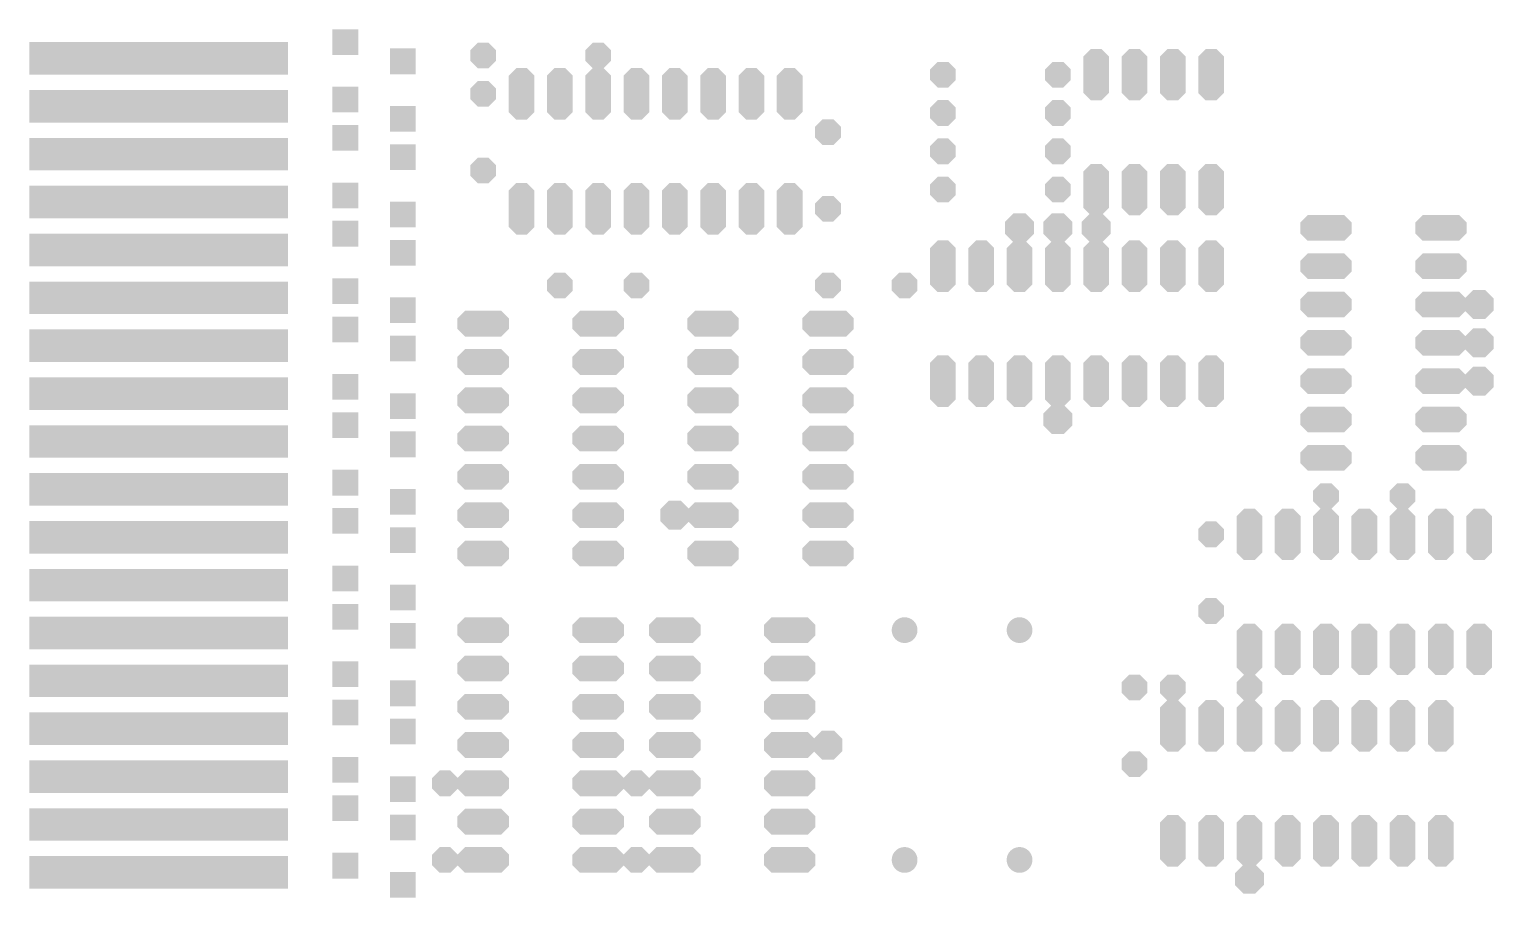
# Model space of a CAD drawing. Extents: x 0.4 to 97.5, y 2.6 to 60.2.
import ezdxf

# ---------------------------------------------------------------- set-up
doc = ezdxf.new("R2010")
doc.units = 0
doc.layers.add('30', color=253, linetype='CONTINUOUS')

# ---------------------------------------------------------------- blocks, each defined once
blk = doc.blocks.new('OCTAGONP')
at = {"const_width": 0.5}
blk.add_lwpolyline([(-0.25, -0.1036), (-0.25, 0.1036), (-0.1036, 0.25), (0.1036, 0.25), (0.25, 0.1036), (0.25, -0.1036), (0.1036, -0.25), (-0.1036, -0.25), (-0.25, -0.1036), (-0.25, 0.1036)], dxfattribs=at)
blk = doc.blocks.new('LONGP100')
at = {"const_width": 0.5}
blk.add_lwpolyline([(-0.75, -0.1036), (-0.75, 0.1036), (-0.6036, 0.25), (0.6036, 0.25), (0.75, 0.1036), (0.75, -0.1036), (0.6036, -0.25), (-0.6036, -0.25), (-0.75, -0.1036), (-0.75, 0.1036)], dxfattribs=at)
blk = doc.blocks.new('ROUNDP')
at = {"const_width": 0.5}
blk.add_lwpolyline([(0, -0.25, 1), (0, 0.25, 1), (0, -0.25)], format="xyb", dxfattribs=at)
blk = doc.blocks.new('RECT')
blk.add_solid([(-0.5, -0.5), (0.5, -0.5), (-0.5, 0.5), (0.5, 0.5)])
blk = doc.blocks.new('SQUAREP')
blk.add_solid([(-0.5, -0.5), (0.5, -0.5), (-0.5, 0.5), (0.5, 0.5)])

msp = doc.modelspace()

# ---------------------------------------------------------------- block references
at = {"layer": '30'}
for name, p, xscale, yscale, rotation in [('RECT', (8.9535, 58.2295), 17.1451, 2.1591, 180), ('SQUAREP', (21.336, 59.309), 1.7068, 1.7068, 180), ('SQUAREP', (25.146, 58.039), 1.7068, 1.7068, 180), ('LONGP100', (71.12, 57.15), 1.7068, 1.7068, 90), ('LONGP100', (73.66, 57.15), 1.7068, 1.7068, 90), ('LONGP100', (76.2, 57.15), 1.7068, 1.7068, 90), ('LONGP100', (78.74, 57.15), 1.7068, 1.7068, 90), ('LONGP100', (33.02, 55.88), 1.7068, 1.7068, 90), ('LONGP100', (35.56, 55.88), 1.7068, 1.7068, 90), ('LONGP100', (38.1, 55.88), 1.7068, 1.7068, 90), ('LONGP100', (40.64, 55.88), 1.7068, 1.7068, 90), ('LONGP100', (43.18, 55.88), 1.7068, 1.7068, 90), ('LONGP100', (45.72, 55.88), 1.7068, 1.7068, 90), ('LONGP100', (48.26, 55.88), 1.7068, 1.7068, 90), ('LONGP100', (50.8, 55.88), 1.7068, 1.7068, 90), ('OCTAGONP', (60.96, 57.15), 1.7068, 1.7068, 180), ('OCTAGONP', (68.58, 57.15), 1.7068, 1.7068, 180), ('SQUAREP', (21.336, 55.499), 1.7068, 1.7068, 180), ('OCTAGONP', (30.48, 55.88), 1.7068, 1.7068, 90), ('RECT', (8.9535, 55.0545), 17.1451, 2.1591, 180), ('OCTAGONP', (60.96, 54.61), 1.7068, 1.7068, 180), ('OCTAGONP', (68.58, 54.61), 1.7068, 1.7068, 180), ('SQUAREP', (25.146, 54.229), 1.7068, 1.7068, 180), ('SQUAREP', (21.336, 52.959), 1.7068, 1.7068, 180), ('OCTAGONP', (53.34, 53.34), 1.7068, 1.7068, 90), ('RECT', (8.9535, 51.8795), 17.1451, 2.1591, 180), ('SQUAREP', (25.146, 51.689), 1.7068, 1.7068, 180), ('OCTAGONP', (60.96, 52.07), 1.7068, 1.7068, 180), ('OCTAGONP', (68.58, 52.07), 1.7068, 1.7068, 180), ('OCTAGONP', (30.48, 50.8), 1.7068, 1.7068, 90), ('LONGP100', (71.12, 49.53), 1.7068, 1.7068, 90), ('LONGP100', (73.66, 49.53), 1.7068, 1.7068, 90), ('LONGP100', (76.2, 49.53), 1.7068, 1.7068, 90), ('LONGP100', (78.74, 49.53), 1.7068, 1.7068, 90), ('RECT', (8.9535, 48.7045), 17.1451, 2.1591, 180), ('SQUAREP', (21.336, 49.149), 1.7068, 1.7068, 180), ('LONGP100', (33.02, 48.26), 1.7068, 1.7068, 90), ('LONGP100', (35.56, 48.26), 1.7068, 1.7068, 90), ('LONGP100', (38.1, 48.26), 1.7068, 1.7068, 90), ('LONGP100', (40.64, 48.26), 1.7068, 1.7068, 90), ('LONGP100', (43.18, 48.26), 1.7068, 1.7068, 90), ('LONGP100', (45.72, 48.26), 1.7068, 1.7068, 90), ('LONGP100', (48.26, 48.26), 1.7068, 1.7068, 90), ('LONGP100', (50.8, 48.26), 1.7068, 1.7068, 90), ('OCTAGONP', (60.96, 49.53), 1.7068, 1.7068, 180), ('OCTAGONP', (68.58, 49.53), 1.7068, 1.7068, 180), ('SQUAREP', (25.146, 47.879), 1.7068, 1.7068, 180), ('OCTAGONP', (53.34, 48.26), 1.7068, 1.7068, 90), ('LONGP100', (86.36, 46.99), 1.7068, 1.7068, 180), ('LONGP100', (93.98, 46.99), 1.7068, 1.7068, 180), ('RECT', (8.9535, 45.5295), 17.1451, 2.1591, 180), ('SQUAREP', (21.336, 46.609), 1.7068, 1.7068, 180), ('SQUAREP', (25.146, 45.339), 1.7068, 1.7068, 180), ('LONGP100', (60.96, 44.45), 1.7068, 1.7068, 90), ('LONGP100', (63.5, 44.45), 1.7068, 1.7068, 90), ('LONGP100', (66.04, 44.45), 1.7068, 1.7068, 90), ('LONGP100', (68.58, 44.45), 1.7068, 1.7068, 90), ('LONGP100', (71.12, 44.45), 1.7068, 1.7068, 90), ('LONGP100', (73.66, 44.45), 1.7068, 1.7068, 90), ('LONGP100', (76.2, 44.45), 1.7068, 1.7068, 90), ('LONGP100', (78.74, 44.45), 1.7068, 1.7068, 90), ('LONGP100', (86.36, 44.45), 1.7068, 1.7068, 180), ('LONGP100', (93.98, 44.45), 1.7068, 1.7068, 180), ('OCTAGONP', (35.56, 43.18), 1.7068, 1.7068, 180), ('OCTAGONP', (40.64, 43.18), 1.7068, 1.7068, 180), ('RECT', (8.9535, 42.3545), 17.1451, 2.1591, 180), ('SQUAREP', (21.336, 42.799), 1.7068, 1.7068, 180), ('LONGP100', (86.36, 41.91), 1.7068, 1.7068, 180), ('LONGP100', (93.98, 41.91), 1.7068, 1.7068, 180), ('SQUAREP', (25.146, 41.529), 1.7068, 1.7068, 180), ('SQUAREP', (21.336, 40.259), 1.7068, 1.7068, 180), ('LONGP100', (30.48, 40.64), 1.7068, 1.7068, 180), ('LONGP100', (38.1, 40.64), 1.7068, 1.7068, 180), ('LONGP100', (45.72, 40.64), 1.7068, 1.7068, 180), ('LONGP100', (53.34, 40.64), 1.7068, 1.7068, 180), ('RECT', (8.9535, 39.1795), 17.1451, 2.1591, 180), ('SQUAREP', (25.146, 38.989), 1.7068, 1.7068, 180), ('LONGP100', (86.36, 39.37), 1.7068, 1.7068, 180), ('LONGP100', (93.98, 39.37), 1.7068, 1.7068, 180), ('LONGP100', (30.48, 38.1), 1.7068, 1.7068, 180), ('LONGP100', (38.1, 38.1), 1.7068, 1.7068, 180), ('LONGP100', (45.72, 38.1), 1.7068, 1.7068, 180), ('LONGP100', (53.34, 38.1), 1.7068, 1.7068, 180), ('LONGP100', (60.96, 36.83), 1.7068, 1.7068, 90), ('LONGP100', (63.5, 36.83), 1.7068, 1.7068, 90), ('LONGP100', (66.04, 36.83), 1.7068, 1.7068, 90), ('LONGP100', (68.58, 36.83), 1.7068, 1.7068, 90), ('LONGP100', (71.12, 36.83), 1.7068, 1.7068, 90), ('LONGP100', (73.66, 36.83), 1.7068, 1.7068, 90), ('LONGP100', (76.2, 36.83), 1.7068, 1.7068, 90), ('LONGP100', (78.74, 36.83), 1.7068, 1.7068, 90), ('RECT', (8.9535, 36.0045), 17.1451, 2.1591, 180), ('SQUAREP', (21.336, 36.449), 1.7068, 1.7068, 180), ('LONGP100', (86.36, 36.83), 1.7068, 1.7068, 180), ('LONGP100', (93.98, 36.83), 1.7068, 1.7068, 180), ('SQUAREP', (25.146, 35.179), 1.7068, 1.7068, 180), ('LONGP100', (30.48, 35.56), 1.7068, 1.7068, 180), ('LONGP100', (38.1, 35.56), 1.7068, 1.7068, 180), ('LONGP100', (45.72, 35.56), 1.7068, 1.7068, 180), ('LONGP100', (53.34, 35.56), 1.7068, 1.7068, 180), ('LONGP100', (86.36, 34.29), 1.7068, 1.7068, 180), ('LONGP100', (93.98, 34.29), 1.7068, 1.7068, 180), ('SQUAREP', (21.336, 33.909), 1.7068, 1.7068, 180), ('RECT', (8.9535, 32.8295), 17.1451, 2.1591, 180), ('SQUAREP', (25.146, 32.639), 1.7068, 1.7068, 180), ('LONGP100', (30.48, 33.02), 1.7068, 1.7068, 180), ('LONGP100', (38.1, 33.02), 1.7068, 1.7068, 180), ('LONGP100', (45.72, 33.02), 1.7068, 1.7068, 180), ('LONGP100', (53.34, 33.02), 1.7068, 1.7068, 180), ('LONGP100', (86.36, 31.75), 1.7068, 1.7068, 180), ('LONGP100', (93.98, 31.75), 1.7068, 1.7068, 180), ('LONGP100', (30.48, 30.48), 1.7068, 1.7068, 180), ('LONGP100', (38.1, 30.48), 1.7068, 1.7068, 180), ('LONGP100', (45.72, 30.48), 1.7068, 1.7068, 180), ('LONGP100', (53.34, 30.48), 1.7068, 1.7068, 180), ('RECT', (8.9535, 29.6545), 17.1451, 2.1591, 180), ('SQUAREP', (21.336, 30.099), 1.7068, 1.7068, 180), ('SQUAREP', (25.146, 28.829), 1.7068, 1.7068, 180), ('OCTAGONP', (86.36, 29.21), 1.7068, 1.7068, 180), ('OCTAGONP', (91.44, 29.21), 1.7068, 1.7068, 180), ('SQUAREP', (21.336, 27.559), 1.7068, 1.7068, 180), ('LONGP100', (30.48, 27.94), 1.7068, 1.7068, 180), ('LONGP100', (38.1, 27.94), 1.7068, 1.7068, 180), ('LONGP100', (45.72, 27.94), 1.7068, 1.7068, 180), ('LONGP100', (53.34, 27.94), 1.7068, 1.7068, 180), ('LONGP100', (81.28, 26.67), 1.7068, 1.7068, 90), ('LONGP100', (83.82, 26.67), 1.7068, 1.7068, 90), ('LONGP100', (86.36, 26.67), 1.7068, 1.7068, 90), ('LONGP100', (88.9, 26.67), 1.7068, 1.7068, 90), ('LONGP100', (91.44, 26.67), 1.7068, 1.7068, 90), ('LONGP100', (93.98, 26.67), 1.7068, 1.7068, 90), ('LONGP100', (96.52, 26.67), 1.7068, 1.7068, 90), ('RECT', (8.9535, 26.4795), 17.1451, 2.1591, 180), ('OCTAGONP', (78.74, 26.67), 1.7068, 1.7068, 90), ('SQUAREP', (25.146, 26.289), 1.7068, 1.7068, 180), ('LONGP100', (30.48, 25.4), 1.7068, 1.7068, 180), ('LONGP100', (38.1, 25.4), 1.7068, 1.7068, 180), ('LONGP100', (45.72, 25.4), 1.7068, 1.7068, 180), ('LONGP100', (53.34, 25.4), 1.7068, 1.7068, 180), ('RECT', (8.9535, 23.3045), 17.1451, 2.1591, 180), ('SQUAREP', (21.336, 23.749), 1.7068, 1.7068, 180), ('SQUAREP', (25.146, 22.479), 1.7068, 1.7068, 180), ('OCTAGONP', (78.74, 21.59), 1.7068, 1.7068, 90), ('SQUAREP', (21.336, 21.209), 1.7068, 1.7068, 180), ('RECT', (8.9535, 20.1295), 17.1451, 2.1591, 180), ('SQUAREP', (25.146, 19.939), 1.7068, 1.7068, 180), ('LONGP100', (30.48, 20.32), 1.7068, 1.7068, 180), ('LONGP100', (38.1, 20.32), 1.7068, 1.7068, 180), ('LONGP100', (43.18, 20.32), 1.7068, 1.7068, 180), ('LONGP100', (50.8, 20.32), 1.7068, 1.7068, 180), ('ROUNDP', (58.42, 20.32), 1.7068, 1.7068, 90), ('ROUNDP', (66.04, 20.32), 1.7068, 1.7068, 90), ('LONGP100', (81.28, 19.05), 1.7068, 1.7068, 90), ('LONGP100', (83.82, 19.05), 1.7068, 1.7068, 90), ('LONGP100', (86.36, 19.05), 1.7068, 1.7068, 90), ('LONGP100', (88.9, 19.05), 1.7068, 1.7068, 90), ('LONGP100', (91.44, 19.05), 1.7068, 1.7068, 90), ('LONGP100', (93.98, 19.05), 1.7068, 1.7068, 90), ('LONGP100', (96.52, 19.05), 1.7068, 1.7068, 90), ('LONGP100', (30.48, 17.78), 1.7068, 1.7068, 180), ('LONGP100', (38.1, 17.78), 1.7068, 1.7068, 180), ('LONGP100', (43.18, 17.78), 1.7068, 1.7068, 180), ('LONGP100', (50.8, 17.78), 1.7068, 1.7068, 180), ('RECT', (8.9535, 16.9545), 17.1451, 2.1591, 180), ('SQUAREP', (21.336, 17.399), 1.7068, 1.7068, 180), ('SQUAREP', (25.146, 16.129), 1.7068, 1.7068, 180), ('OCTAGONP', (73.66, 16.51), 1.7068, 1.7068, 90), ('OCTAGONP', (76.2, 16.51), 1.7068, 1.7068, 180), ('OCTAGONP', (81.28, 16.51), 1.7068, 1.7068, 180), ('SQUAREP', (21.336, 14.859), 1.7068, 1.7068, 180), ('LONGP100', (30.48, 15.24), 1.7068, 1.7068, 180), ('LONGP100', (38.1, 15.24), 1.7068, 1.7068, 180), ('LONGP100', (43.18, 15.24), 1.7068, 1.7068, 180), ('LONGP100', (50.8, 15.24), 1.7068, 1.7068, 180), ('LONGP100', (76.2, 13.97), 1.7068, 1.7068, 90), ('LONGP100', (78.74, 13.97), 1.7068, 1.7068, 90), ('LONGP100', (81.28, 13.97), 1.7068, 1.7068, 90), ('LONGP100', (83.82, 13.97), 1.7068, 1.7068, 90), ('LONGP100', (86.36, 13.97), 1.7068, 1.7068, 90), ('LONGP100', (88.9, 13.97), 1.7068, 1.7068, 90), ('LONGP100', (91.44, 13.97), 1.7068, 1.7068, 90), ('LONGP100', (93.98, 13.97), 1.7068, 1.7068, 90), ('RECT', (8.9535, 13.7795), 17.1451, 2.1591, 180), ('SQUAREP', (25.146, 13.589), 1.7068, 1.7068, 180), ('LONGP100', (30.48, 12.7), 1.7068, 1.7068, 180), ('LONGP100', (38.1, 12.7), 1.7068, 1.7068, 180), ('LONGP100', (43.18, 12.7), 1.7068, 1.7068, 180), ('LONGP100', (50.8, 12.7), 1.7068, 1.7068, 180), ('RECT', (8.9535, 10.6045), 17.1451, 2.1591, 180), ('SQUAREP', (21.336, 11.049), 1.7068, 1.7068, 180), ('OCTAGONP', (73.66, 11.43), 1.7068, 1.7068, 90), ('OCTAGONP', (27.94, 10.16), 1.7068, 1.7068, 270), ('LONGP100', (30.48, 10.16), 1.7068, 1.7068, 180), ('LONGP100', (38.1, 10.16), 1.7068, 1.7068, 180), ('OCTAGONP', (40.64, 10.16), 1.7068, 1.7068, 270), ('LONGP100', (43.18, 10.16), 1.7068, 1.7068, 180), ('LONGP100', (50.8, 10.16), 1.7068, 1.7068, 180), ('SQUAREP', (25.146, 9.779), 1.7068, 1.7068, 180), ('SQUAREP', (21.336, 8.509), 1.7068, 1.7068, 180), ('RECT', (8.9535, 7.4295), 17.1451, 2.1591, 180), ('SQUAREP', (25.146, 7.239), 1.7068, 1.7068, 180), ('LONGP100', (30.48, 7.62), 1.7068, 1.7068, 180), ('LONGP100', (38.1, 7.62), 1.7068, 1.7068, 180), ('LONGP100', (43.18, 7.62), 1.7068, 1.7068, 180), ('LONGP100', (50.8, 7.62), 1.7068, 1.7068, 180), ('LONGP100', (76.2, 6.35), 1.7068, 1.7068, 90), ('LONGP100', (78.74, 6.35), 1.7068, 1.7068, 90), ('LONGP100', (81.28, 6.35), 1.7068, 1.7068, 90), ('LONGP100', (83.82, 6.35), 1.7068, 1.7068, 90), ('LONGP100', (86.36, 6.35), 1.7068, 1.7068, 90), ('LONGP100', (88.9, 6.35), 1.7068, 1.7068, 90), ('LONGP100', (91.44, 6.35), 1.7068, 1.7068, 90), ('LONGP100', (93.98, 6.35), 1.7068, 1.7068, 90), ('OCTAGONP', (27.94, 5.08), 1.7068, 1.7068, 270), ('LONGP100', (30.48, 5.08), 1.7068, 1.7068, 180), ('LONGP100', (38.1, 5.08), 1.7068, 1.7068, 180), ('OCTAGONP', (40.64, 5.08), 1.7068, 1.7068, 270), ('LONGP100', (43.18, 5.08), 1.7068, 1.7068, 180), ('LONGP100', (50.8, 5.08), 1.7068, 1.7068, 180), ('ROUNDP', (58.42, 5.08), 1.7068, 1.7068, 90), ('ROUNDP', (66.04, 5.08), 1.7068, 1.7068, 90), ('RECT', (8.9535, 4.2545), 17.1451, 2.1591, 180), ('SQUAREP', (21.336, 4.699), 1.7068, 1.7068, 180), ('SQUAREP', (25.146, 3.429), 1.7068, 1.7068, 180)]:
    msp.add_blockref(name, p, dxfattribs=dict(at, xscale=xscale, yscale=yscale, rotation=rotation))
for p, xscale, yscale in [((30.48, 58.42), 1.7068, 1.7068), ((38.1, 58.42), 1.7068, 1.7068), ((66.04, 46.99), 1.9202, 1.9202), ((68.58, 46.99), 1.9202, 1.9202), ((71.12, 46.99), 1.9202, 1.9202), ((53.34, 43.18), 1.7068, 1.7068), ((58.42, 43.18), 1.7068, 1.7068), ((96.52, 41.91), 1.9202, 1.9202), ((96.52, 39.37), 1.9202, 1.9202), ((96.52, 36.83), 1.9202, 1.9202), ((68.58, 34.29), 1.9202, 1.9202), ((43.18, 27.94), 1.9202, 1.9202), ((53.34, 12.7), 1.9202, 1.9202), ((81.28, 3.81), 1.9202, 1.9202)]:
    msp.add_blockref('OCTAGONP', p, dxfattribs=dict(at, xscale=xscale, yscale=yscale))

doc.saveas('drawing.dxf')
